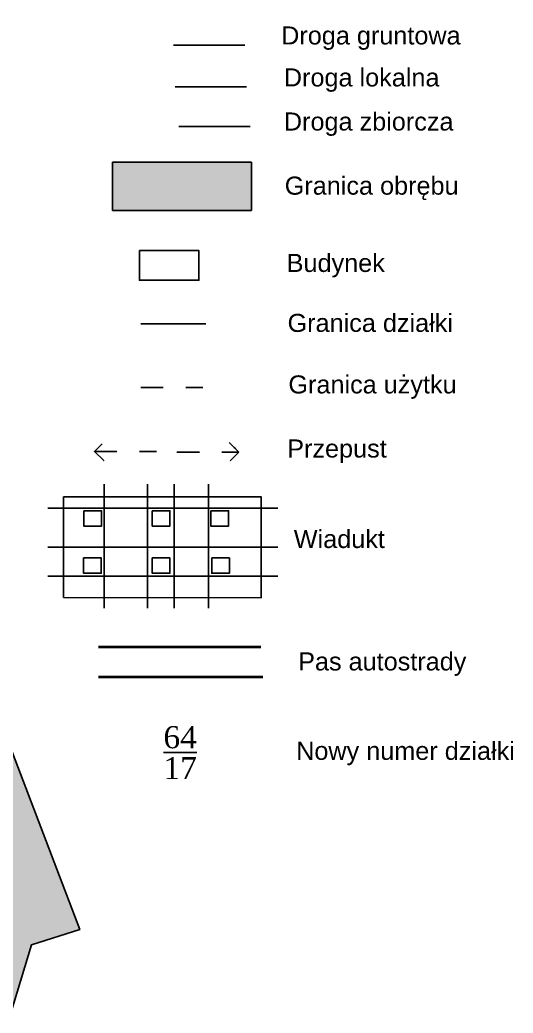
# Model space of a CAD drawing. Header units: millimetres. Extents: x 1380 to 5204, y 977 to 2350.
# Drawn here: x 3075.3 to 3293.8, y 1198 to 1638.4 of the extents above; entities that cross this region are included whole.
import ezdxf

# ---------------------------------------------------------------- set-up
doc = ezdxf.new("R2010")
doc.units = ezdxf.units.MM
doc.linetypes.add('UZYTEK', pattern=[20, 10, -10])
for name, color, linetype in [('Autostrada', 10, 'Continuous'), ('Dodatki', 7, 'Continuous'), ('DRUK', 7, 'Continuous'), ('dzialki', 18, 'Continuous'), ('Gospodarstwa', 7, 'Continuous'), ('kolory użytki', 7, 'Continuous'), ('Numeracja po Autostradzie', 10, 'Continuous'), ('Obreb', 2, 'Continuous'), ('Uzytki', 250, 'UZYTEK')]:
    doc.layers.add(name, color=color, linetype=linetype)
doc.styles.add('AUTOSTRADA', font='times.ttf', dxfattribs={"height": 14})
doc.styles.get("Standard").update_dxf_attribs({"font": 'arial.ttf'})

msp = doc.modelspace()

# ---------------------------------------------------------------- hatches: boundary and pattern name
at = {"layer": 'DRUK', "true_color": 0xf4ee51}
h = msp.add_hatch(color=41, dxfattribs=at)
h.dxf.hatch_style = 1
h.paths.add_polyline_path([(3177.94, 1553.88), (3177.94, 1575.27), (3116.36, 1575.27), (3116.36, 1553.88)])
at = {"layer": 'Obreb', "ltscale": 0.1, "true_color": 0xf4ee51}
h = msp.add_hatch(color=41, dxfattribs=at)
h.dxf.hatch_style = 1
h.paths.add_polyline_path([(1739.27, 2064.25), (1569.18, 2044.6), (1564.53, 2044.15), (1500.42, 2035.92), (1473.15, 2032.87), (1468.93, 1980), (1462.92, 1894.61), (1456.31, 1773.44), (1452.55, 1718.71), (1450.66, 1680.7), (1442.54, 1619.86), (1424.58, 1499.01), (1404.87, 1303.08), (1390.68, 1109.1), (1379.54, 977.39), (1416.06, 982.26), (1503.01, 993.87), (1504.63, 994.09), (1506.25, 994.3), (1621.93, 1009.75), (1623.42, 1009.95), (1726.06, 1023.65), (1744.84, 1026.16), (1749.27, 1026.75), (2001.11, 1060.37), (2068.99, 1069.43), (2152.68, 1080.6), (2558.18, 1139.98), (2925.58, 1191.89), (2950.42, 1195.27), (3034.81, 1077.94), (3080.44, 1228.22), (3101.82, 1235.05), (3049.2, 1373.09), (3047.94, 1379.97), (3036.54, 1465.16), (3034.11, 1481.41), (3037.35, 1523.54), (3064.08, 1535.14), (3042.44, 1582.63), (3034.82, 1599.34), (3026.23, 1623.42), (3022.72, 1647.12), (3015.17, 1693.82), (3010.46, 1738.63), (3007.5, 1779.8), (3007.5, 1828.93), (2995.54, 1854.86), (2982.24, 1913.84), (2978.33, 1926.18), (2939.25, 2070.19), (2911.03, 2085.83), (2875.11, 2109.04), (2851.35, 2127.45), (2832.79, 2142.28), (2800.7, 2188.75), (2762.52, 2156.94), (2761.01, 2154.88), (2592.26, 2137.52), (2569.19, 2140.22), (2541.29, 2148.28), (2358.61, 2230.49), (2370.36, 2167.83), (2372.08, 2158.65), (2124.8, 2119.92), (1843.77, 2075.91), (1839.89, 2076.73), (1821.8, 2074.33), (1789.76, 2070.08)])
h.paths.add_polyline_path([(1792.84, 2045.27), (1825.09, 2049.55), (1838.91, 2051.38), (1843.08, 2050.5), (2128.67, 2095.22), (2401.4, 2137.94), (2394.93, 2172.44), (2392, 2188.04), (2532.65, 2124.75), (2564.24, 2115.63), (2592.09, 2112.37), (2774.63, 2131.15), (2780.88, 2139.71), (2795.68, 2152.03), (2814.31, 2125.04), (2835.89, 2107.8), (2860.65, 2088.62), (2898.18, 2064.37), (2917.89, 2053.45), (2954.34, 1919.13), (2958.08, 1907.3), (2971.73, 1846.78), (2982.5, 1823.44), (2982.5, 1778.91), (2985.55, 1736.43), (2990.38, 1690.52), (2998.01, 1643.29), (3001.86, 1617.33), (3011.63, 1589.94), (3019.69, 1572.27), (3030.77, 1547.94), (3018.26, 1542.51), (3013.6, 1540.82), (3008.97, 1480.5), (3011.79, 1461.65), (3023.24, 1376.04), (3025.03, 1366.32), (3069.05, 1250.82), (3060.33, 1248.04), (3025.58, 1133.59), (2961.94, 1222.07), (2922.15, 1216.65), (2554.62, 1164.73), (2149.21, 1105.36), (2065.68, 1094.21), (1997.8, 1085.15), (1745.96, 1051.53), (1741.53, 1050.94), (1722.75, 1048.43), (1620.11, 1034.73), (1618.62, 1034.53), (1502.94, 1019.08), (1501.32, 1018.87), (1499.71, 1018.65), (1412.75, 1007.04), (1407.07, 1006.29), (1415.61, 1107.14), (1429.78, 1300.92), (1449.4, 1495.92), (1467.3, 1616.37), (1475.58, 1678.42), (1477.51, 1717.23), (1481.26, 1771.9), (1487.87, 1893.05), (1493.86, 1978.13), (1496.43, 2010.32), (1503.4, 2011.1), (1567.32, 2019.31), (1571.82, 2019.74), (1742.14, 2039.42)], flags=16)

# ---------------------------------------------------------------- linework, layer by layer
at = {"layer": 'Autostrada', "lineweight": 35, "ltscale": 0.1}
for points in [[(3110.17, 1360.44), (3182.11, 1360.44)], [(3110.17, 1347.11), (3183, 1347.11)]]:
    msp.add_lwpolyline(points, dxfattribs=at)
at = {"layer": 'Dodatki'}
for points in [[(3112.68, 1432.54), (3112.68, 1377.5)], [(3131.93, 1432.54), (3131.93, 1377.5)], [(3143.64, 1432.54), (3143.64, 1377.5)], [(3158.94, 1432.54), (3158.94, 1377.5)], [(3087.65, 1421.94), (3189.63, 1421.94)], [(3087.65, 1404.61), (3189.63, 1404.61)], [(3087.65, 1391.67), (3189.63, 1391.67)]]:
    msp.add_lwpolyline(points, dxfattribs=at)
at = {"layer": 'Dodatki', "linetype": 'Continuous'}
msp.add_lwpolyline([(3094.71, 1426.9), (3182.22, 1426.9), (3182.22, 1382.11), (3094.71, 1382.32)], close=True, dxfattribs=at)
at = {"layer": 'Dodatki'}
for points in [[(3103.65, 1420.75), (3111.52, 1420.75), (3111.52, 1413.94), (3103.65, 1413.94)], [(3133.94, 1420.75), (3141.81, 1420.75), (3141.81, 1413.94), (3133.94, 1413.94)], [(3159.9, 1420.75), (3167.77, 1420.75), (3167.77, 1413.94), (3159.9, 1413.94)], [(3103.52, 1399.8), (3111.39, 1399.8), (3111.39, 1392.98), (3103.52, 1392.98)], [(3133.94, 1399.8), (3141.81, 1399.8), (3141.81, 1392.98), (3133.94, 1392.98)], [(3160.3, 1399.8), (3168.16, 1399.8), (3168.16, 1392.98), (3160.3, 1392.98)]]:
    msp.add_lwpolyline(points, close=True, dxfattribs=at)
at = {"layer": 'dzialki'}
msp.add_lwpolyline([(3128.84, 1503.58), (3157.78, 1503.58)], dxfattribs=at)
at = {"layer": 'Gospodarstwa', "color": 250}
for points in [[(3116.36, 1575.27), (3177.94, 1575.27), (3177.94, 1553.88), (3116.36, 1553.88)], [(3128.28, 1536.09), (3154.68, 1536.09), (3154.68, 1522.9), (3128.28, 1522.9)]]:
    msp.add_lwpolyline(points, close=True, dxfattribs=at)
at = {"layer": 'kolory użytki', "color": 3}
msp.add_line((3143.38, 1627.21), (3175.03, 1627.21), dxfattribs=at)
at = {"layer": 'kolory użytki', "color": 5}
msp.add_line((3144.11, 1608.64), (3175.76, 1608.64), dxfattribs=at)
at = {"layer": 'kolory użytki', "color": 1}
msp.add_line((3145.76, 1591.13), (3177.42, 1591.13), dxfattribs=at)
at = {"layer": 'Obreb'}
msp.add_lwpolyline([(3022.72, 1647.12), (3026.23, 1623.42), (3034.82, 1599.34), (3042.44, 1582.63), (3064.08, 1535.14), (3037.35, 1523.54), (3034.11, 1481.41), (3036.54, 1465.16), (3047.94, 1379.97), (3049.2, 1373.09), (3101.82, 1235.05), (3080.44, 1228.22), (3034.81, 1077.94), (2950.42, 1195.27), (2925.58, 1191.89), (2558.18, 1139.98)], dxfattribs=at)
at = {"layer": 'Uzytki', "ltscale": 0.1}
msp.add_line((3172.35, 1446.7), (3168.09, 1450.97), dxfattribs=at)
at = {"layer": 'Uzytki', "linetype": 'ByBlock', "ltscale": 0.1}
for p, q in [((3168.09, 1450.97), (3172.35, 1446.7)), ((3172.35, 1446.7), (3168.49, 1442.84))]:
    msp.add_line(p, q, dxfattribs=at)
at = {"layer": 'Uzytki'}
for points in [[(3128.84, 1475.42), (3156.35, 1475.42)], [(3108.35, 1447.05), (3135.85, 1447.05)], [(3144.85, 1446.7), (3172.35, 1446.7)]]:
    msp.add_lwpolyline(points, dxfattribs=at)
at = {"layer": 'Uzytki', "linetype": 'ByBlock', "ltscale": 0.1}
msp.add_lwpolyline([(3108.35, 1447.05), (3112.46, 1442.94), (3108.35, 1447.05), (3111.73, 1450.43)], dxfattribs=at)

# ---------------------------------------------------------------- texts
at = {"layer": 'Dodatki', "char_height": 8, "attachment_point": 1}
for s, insert in [('Wiadukt', (3196.67, 1412.2)), ('Pas autostrady', (3198.6, 1357.91))]:
    msp.add_mtext_dynamic_manual_height_columns(s, width=142.8632, gutter_width=12.5, heights=[0], dxfattribs=dict(at, insert=insert))
at = {"layer": 'Gospodarstwa', "color": 250}
for s, p in [('Granica obrębu', (3192.66, 1560.88)), ('Budynek', (3193.52, 1526.61)), ('Granica działki', (3193.91, 1500.02)), ('Granica użytku', (3194.29, 1472.74)), ('Przepust', (3193.75, 1444.33))]:
    msp.add_text(s, height=8, dxfattribs=at).set_placement(p)
at = {"layer": 'kolory użytki', "color": 250}
for s, p in [('Droga gruntowa', (3191.08, 1627.48)), ('Droga lokalna', (3192.27, 1608.87)), ('Nowy numer działki', (3197.72, 1310.27))]:
    msp.add_text(s, height=8, dxfattribs=at).set_placement(p)
at = {"layer": 'kolory użytki', "color": 0}
msp.add_text('Droga zbiorcza', height=8, dxfattribs=at).set_placement((3192.27, 1589.32))
at = {"layer": 'Numeracja po Autostradzie', "insert": (3138.93, 1325.23), "char_height": 14, "width": 16.0891, "attachment_point": 1, "style": 'AUTOSTRADA'}
msp.add_mtext('\\A1;{\\H0.7x;\\S64/17;}', dxfattribs=at)

doc.saveas('drawing.dxf')
